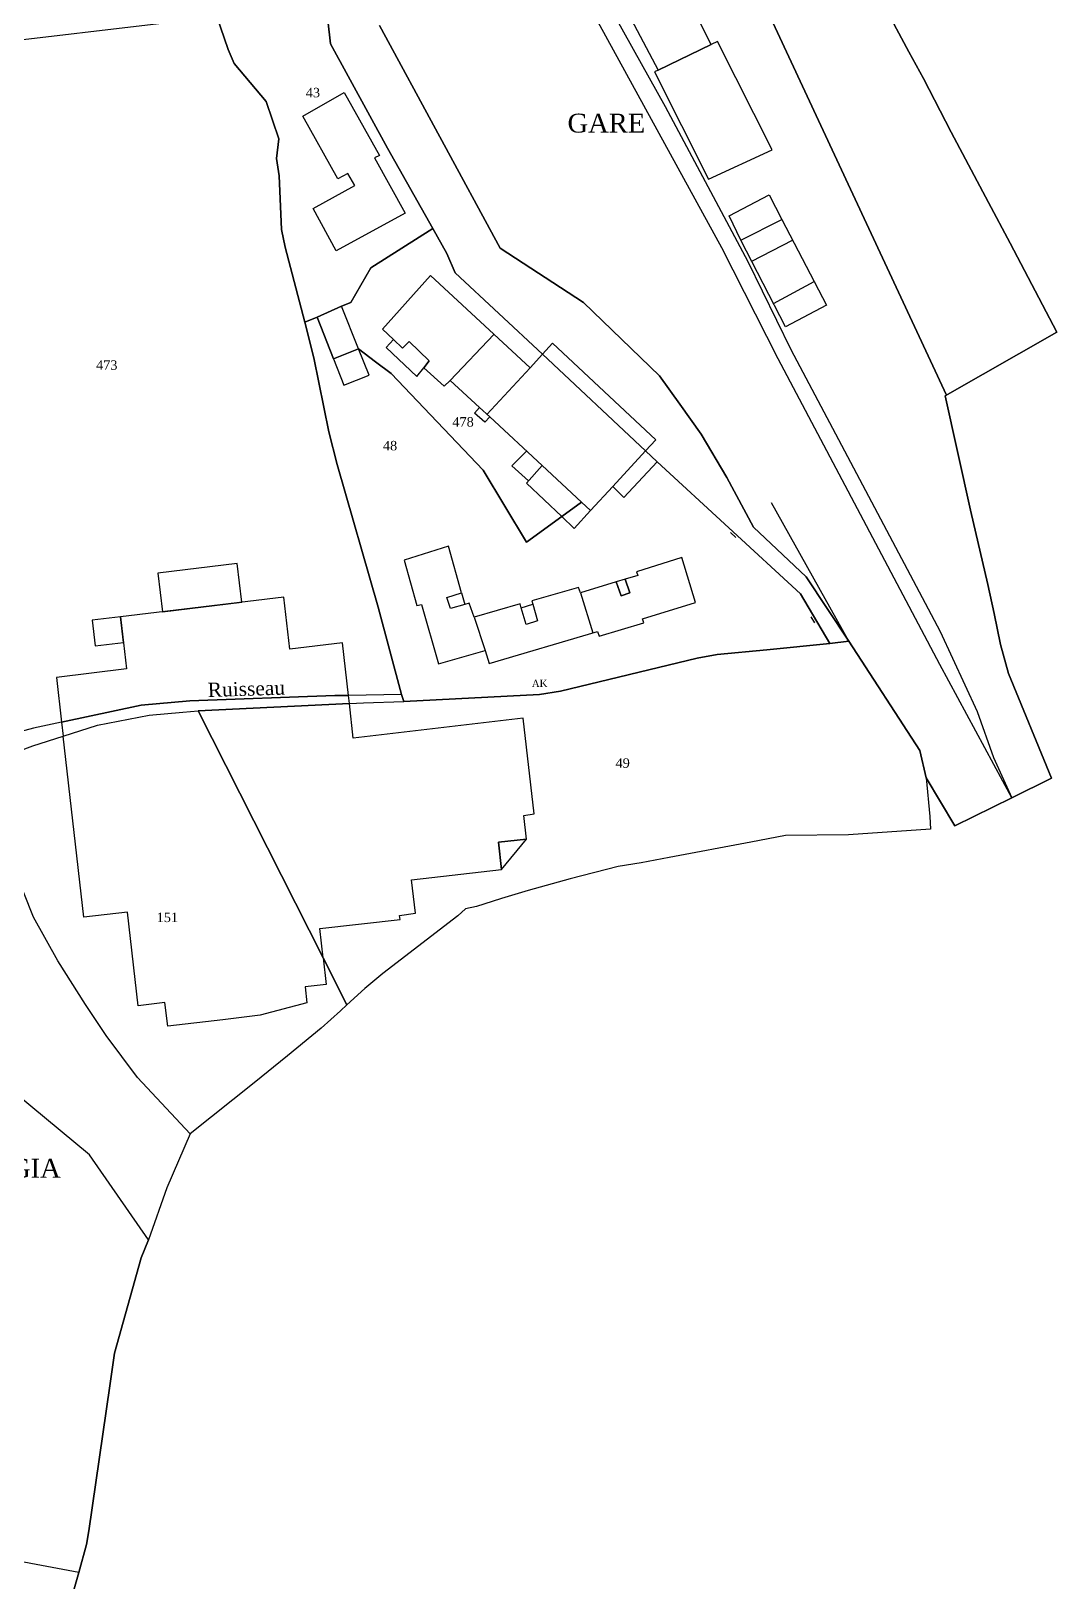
# Model space of a CAD drawing. Extents: x 1207496 to 1208323, y 6152740 to 6153721.
# Drawn here: x 1208105.9 to 1208323.1, y 6153068.9 to 6153397.5 of the extents above; entities that cross this region are included whole.
import ezdxf

# ---------------------------------------------------------------- set-up
doc = ezdxf.new("R2010")
doc.units = 0
doc.linetypes.add('CONTINU', pattern=[0])
doc.layers.get('0').update_dxf_attribs({"linetype": 'CONTINU'})
for name, color, linetype in [('1LIEUDIT', 7, 'CONTINU'), ('1PARCELLE', 7, 'CONTINU'), ('1SECTION', 7, 'CONTINU'), ('1SUBDSECT', 7, 'CONTINU'), ('1TRONFLUV', 7, 'CONTINU'), ('3BATIDUR', 7, 'CONTINU'), ('3BATILEGER', 7, 'CONTINU'), ('3CADB', 7, 'CONTINU'), ('3CHEMIN', 7, 'CONTINU'), ('3FISCLINE', 7, 'CONTINUOUS'), ('3GAZODUC', 7, 'CONTINU'), ('3LIEUDITTEX', 7, 'CONTINU'), ('3MURNONMI', 7, 'CONTINU'), ('3PARCELLETEX', 7, 'CONTINU'), ('3SNCF', 7, 'CONTINU'), ('3TRONFLUVTEX', 7, 'CONTINU')]:
    doc.layers.add(name, color=color, linetype=linetype)
doc.styles.get("Standard").update_dxf_attribs({"font": 'Times New Roman'})

# ---------------------------------------------------------------- blocks, each defined once
blk = doc.blocks.new('MURNOMI')
blk.add_line((-0.75, 0.5), (0.75, 0.5))
blk = doc.blocks.new('CADORDB')
blk.add_point((0, 0))

msp = doc.modelspace()

# ---------------------------------------------------------------- linework, layer by layer
at = {"layer": '1LIEUDIT'}
for points in [[(1208145.19, 6153400.57), (1208147.65, 6153393.54), (1208148.92, 6153390.62), (1208155.64, 6153382.57), (1208158.35, 6153374.65), (1208157.86, 6153370.47), (1208158.42, 6153366.78), (1208158.9, 6153355.41), (1208159.67, 6153351.71), (1208163.85, 6153335.78), (1208165.75, 6153328.25), (1208168.95, 6153312.58), (1208170.7, 6153305.63), (1208179.36, 6153275.42), (1208184.3, 6153256.91), (1208184.81, 6153255.41), (1208213.52, 6153256.95), (1208217.96, 6153257.64), (1208246.89, 6153264.59), (1208251.16, 6153265.36), (1208261.7, 6153266.38), (1208275.01, 6153267.74), (1208279.05, 6153268.19), (1208294.1, 6153245.03), (1208295.39, 6153239.27), (1208301.48, 6153229.09), (1208313.54, 6153235.06), (1208321.96, 6153239.23), (1208312.86, 6153261.38), (1208311.15, 6153267.48), (1208309.79, 6153274.1), (1208308.44, 6153280.24), (1208304.81, 6153296), (1208299.47, 6153320.2), (1208323.11, 6153333.7), (1208313.2, 6153352.56), (1208308.64, 6153361.12), (1208300.69, 6153376.02), (1208294.82, 6153387.38), (1208291.74, 6153393.09), (1208277.53, 6153419.63)], [(1208097.19, 6153242.63), (1208106.24, 6153246.07), (1208112.69, 6153248.1), (1208119.95, 6153250.39), (1208130.92, 6153252.57), (1208138.05, 6153253.21), (1208141.28, 6153253.48), (1208173.28, 6153255), (1208176.3, 6153255.15), (1208184.81, 6153255.41), (1208184.3, 6153256.91), (1208179.36, 6153275.42), (1208170.7, 6153305.63), (1208168.95, 6153312.58), (1208165.75, 6153328.25), (1208163.85, 6153335.78), (1208159.67, 6153351.71), (1208158.9, 6153355.41), (1208158.42, 6153366.78), (1208157.86, 6153370.47), (1208158.35, 6153374.65), (1208155.64, 6153382.57), (1208148.92, 6153390.62), (1208147.65, 6153393.54), (1208145.19, 6153400.57)], [(1208097.19, 6153242.63), (1208106.24, 6153246.07), (1208112.69, 6153248.1), (1208119.95, 6153250.39), (1208130.92, 6153252.57), (1208138.05, 6153253.21), (1208141.28, 6153253.48), (1208173.28, 6153255), (1208176.3, 6153255.15), (1208184.81, 6153255.41), (1208213.52, 6153256.95), (1208217.96, 6153257.64), (1208246.89, 6153264.59), (1208251.16, 6153265.36), (1208261.7, 6153266.38), (1208275.01, 6153267.74), (1208279.05, 6153268.19), (1208294.1, 6153245.03), (1208295.39, 6153239.27), (1208296.18, 6153231.05), (1208296.35, 6153228.4), (1208278.97, 6153227.2), (1208265.63, 6153227.05), (1208258.29, 6153225.61), (1208240.97, 6153222.36), (1208235.1, 6153221.28), (1208230.2, 6153220.46), (1208220.02, 6153217.88), (1208211.16, 6153215.39), (1208205.52, 6153213.69), (1208203.53, 6153213.1), (1208200.23, 6153211.98), (1208197.89, 6153211.55), (1208196.25, 6153210.06), (1208180.39, 6153197.84), (1208176.57, 6153194.63), (1208172.77, 6153191.19), (1208171.4, 6153189.91), (1208167.32, 6153186.22), (1208160.18, 6153180.36), (1208153.14, 6153174.68), (1208139.54, 6153163.85), (1208134.66, 6153152.43), (1208130.78, 6153141.39), (1208129.21, 6153137.61), (1208123.53, 6153117.41), (1208122.56, 6153110.47), (1208118.11, 6153079.73), (1208117.61, 6153076.87), (1208116.01, 6153070.9), (1208113.52, 6153062.3)]]:
    msp.add_lwpolyline(points, dxfattribs=at)
at = {"layer": '1PARCELLE'}
for points in [[(1208267.86, 6153437.64), (1208273.71, 6153426.9), (1208277.53, 6153419.63), (1208291.74, 6153393.09), (1208294.82, 6153387.38), (1208300.69, 6153376.02), (1208308.64, 6153361.12), (1208313.2, 6153352.56), (1208323.11, 6153333.7), (1208318.29, 6153330.94), (1208299.72, 6153320.34), (1208256.68, 6153412.82), (1208255.82, 6153415.04), (1208255.43, 6153417.07), (1208255.25, 6153418.94), (1208255.35, 6153420.91), (1208255.55, 6153422.79), (1208256.15, 6153424.48), (1208256.9, 6153426.17), (1208257.86, 6153427.7), (1208259.54, 6153429.97), (1208267.86, 6153437.64)], [(1208168.53, 6153405.14), (1208168.71, 6153399.75), (1208169.31, 6153394.75), (1208181.37, 6153372.64), (1208190.96, 6153355.61), (1208177.83, 6153347.32), (1208173.62, 6153339.96), (1208171.62, 6153339.15), (1208166.45, 6153336.86), (1208163.85, 6153335.78), (1208159.67, 6153351.71), (1208158.9, 6153355.41), (1208158.42, 6153366.78), (1208157.86, 6153370.47), (1208158.35, 6153374.65), (1208155.64, 6153382.57), (1208148.92, 6153390.62), (1208147.65, 6153393.54), (1208145.19, 6153400.57), (1208164.04, 6153402.72), (1208168.53, 6153405.14)], [(1208190.96, 6153355.61), (1208193.92, 6153350.34), (1208195.7, 6153346.28), (1208214.15, 6153328.99), (1208236, 6153308.51), (1208229.06, 6153300.96), (1208224.37, 6153295.87), (1208222.46, 6153297.63), (1208218.27, 6153294.61), (1208210.81, 6153289.22), (1208201.58, 6153304.45), (1208182.1, 6153324.93), (1208178.84, 6153327.4), (1208175.23, 6153330.15), (1208169.92, 6153328.01), (1208166.45, 6153336.86), (1208171.62, 6153339.15), (1208173.62, 6153339.96), (1208177.83, 6153347.32), (1208190.96, 6153355.61)], [(1208236, 6153308.51), (1208238.43, 6153306.24), (1208268.78, 6153278.26), (1208275.01, 6153267.74), (1208261.7, 6153266.38), (1208251.16, 6153265.36), (1208246.89, 6153264.59), (1208217.96, 6153257.64), (1208213.52, 6153256.95), (1208184.81, 6153255.41), (1208184.3, 6153256.91), (1208179.36, 6153275.42), (1208170.7, 6153305.63), (1208168.95, 6153312.58), (1208165.75, 6153328.25), (1208163.85, 6153335.78), (1208166.45, 6153336.86), (1208169.92, 6153328.01), (1208175.23, 6153330.15), (1208178.84, 6153327.4), (1208182.1, 6153324.93), (1208201.58, 6153304.45), (1208210.81, 6153289.22), (1208218.27, 6153294.61), (1208222.46, 6153297.63), (1208224.37, 6153295.87), (1208229.06, 6153300.96), (1208236, 6153308.51)], [(1208275.01, 6153267.74), (1208279.05, 6153268.19), (1208294.1, 6153245.03), (1208295.39, 6153239.27), (1208296.18, 6153231.05), (1208296.35, 6153228.4), (1208278.97, 6153227.2), (1208265.63, 6153227.05), (1208258.29, 6153225.61), (1208240.97, 6153222.36), (1208235.1, 6153221.28), (1208230.2, 6153220.46), (1208220.02, 6153217.88), (1208211.16, 6153215.39), (1208205.52, 6153213.69), (1208203.53, 6153213.1), (1208200.23, 6153211.98), (1208197.89, 6153211.55), (1208196.25, 6153210.06), (1208180.39, 6153197.84), (1208176.57, 6153194.63), (1208172.77, 6153191.19), (1208167.74, 6153201.13), (1208141.28, 6153253.48), (1208173.28, 6153255), (1208176.3, 6153255.15), (1208184.81, 6153255.41), (1208213.52, 6153256.95), (1208217.96, 6153257.64), (1208246.89, 6153264.59), (1208251.16, 6153265.36), (1208261.7, 6153266.38), (1208275.01, 6153267.74)], [(1208141.28, 6153253.48), (1208167.74, 6153201.13), (1208172.77, 6153191.19), (1208171.4, 6153189.91), (1208167.32, 6153186.22), (1208160.18, 6153180.36), (1208153.14, 6153174.68), (1208139.54, 6153163.85), (1208128.45, 6153175.81), (1208121.8, 6153184.66), (1208117.43, 6153191.22), (1208111.58, 6153200.48), (1208106.41, 6153209.77), (1208098.55, 6153229.34), (1208097.76, 6153235.81), (1208099.95, 6153237.11), (1208097.41, 6153241.08), (1208097.19, 6153242.63), (1208106.24, 6153246.07), (1208112.69, 6153248.1), (1208119.95, 6153250.39), (1208130.92, 6153252.57), (1208138.05, 6153253.21), (1208141.28, 6153253.48)], [(1208059.35, 6153144.97), (1208058.59, 6153136.65), (1208058.67, 6153106.02), (1208059.02, 6153080.35), (1208068.46, 6153077.85), (1208076.34, 6153075.17), (1208082, 6153072.84), (1208091.65, 6153067.82), (1208111.74, 6153056.65), (1208113.52, 6153062.3), (1208116.01, 6153070.9), (1208117.61, 6153076.87), (1208118.11, 6153079.73), (1208122.56, 6153110.47), (1208123.53, 6153117.41), (1208129.21, 6153137.61), (1208130.78, 6153141.39), (1208118.24, 6153159.38), (1208074.72, 6153195.46), (1208070.71, 6153198.53), (1208064.33, 6153182.27), (1208063.07, 6153174.82), (1208059.35, 6153144.97)]]:
    msp.add_lwpolyline(points, close=True, dxfattribs=at)
for points in [[(1208256.68, 6153412.82), (1208299.72, 6153320.34), (1208299.47, 6153320.2), (1208304.81, 6153296), (1208308.44, 6153280.24), (1208309.79, 6153274.1), (1208311.15, 6153267.48), (1208312.86, 6153261.38), (1208321.96, 6153239.23), (1208313.54, 6153235.06), (1208301.48, 6153229.09), (1208295.39, 6153239.27), (1208295.39, 6153239.27), (1208294.1, 6153245.03), (1208279.05, 6153268.19), (1208269.97, 6153281.84), (1208258.85, 6153292.4), (1208253.21, 6153302.86), (1208247.76, 6153312.07), (1208243.26, 6153318.42), (1208238.96, 6153324.41), (1208222.85, 6153339.95), (1208205.24, 6153351.45), (1208179.66, 6153398.67)], [(1208092.15, 6153394.23), (1208140.16, 6153399.94)], [(1208145.19, 6153400.57), (1208147.65, 6153393.54), (1208148.92, 6153390.62), (1208155.64, 6153382.57), (1208158.35, 6153374.65), (1208157.86, 6153370.47), (1208158.42, 6153366.78), (1208158.9, 6153355.41), (1208159.67, 6153351.71), (1208163.85, 6153335.78), (1208165.75, 6153328.25), (1208168.95, 6153312.58), (1208170.7, 6153305.63), (1208179.36, 6153275.42), (1208184.3, 6153256.91), (1208173.08, 6153256.73), (1208170.21, 6153256.68), (1208139.5, 6153255.55), (1208129.2, 6153254.67), (1208112.35, 6153251.07), (1208106.4, 6153249.8), (1208099.37, 6153247.85)], [(1208179.66, 6153398.67), (1208205.24, 6153351.45), (1208222.85, 6153339.95), (1208238.96, 6153324.41), (1208243.26, 6153318.42), (1208247.76, 6153312.07), (1208253.21, 6153302.86), (1208258.85, 6153292.4), (1208269.97, 6153281.84), (1208279.05, 6153268.19), (1208279.05, 6153268.19), (1208275.01, 6153267.74), (1208268.78, 6153278.26), (1208238.43, 6153306.24), (1208236, 6153308.51), (1208214.15, 6153328.99), (1208195.7, 6153346.28), (1208193.92, 6153350.34), (1208190.96, 6153355.61), (1208181.37, 6153372.64), (1208169.31, 6153394.75), (1208168.71, 6153399.75)]]:
    msp.add_lwpolyline(points, dxfattribs=at)
at = {"layer": '1SECTION'}
msp.add_lwpolyline([(1208277.53, 6153419.63), (1208291.74, 6153393.09), (1208294.82, 6153387.38), (1208300.69, 6153376.02), (1208308.64, 6153361.12), (1208313.2, 6153352.56), (1208323.11, 6153333.7), (1208299.47, 6153320.2), (1208304.81, 6153296), (1208308.44, 6153280.24), (1208309.79, 6153274.1), (1208311.15, 6153267.48), (1208312.86, 6153261.38), (1208321.96, 6153239.23), (1208313.54, 6153235.06), (1208301.48, 6153229.09), (1208295.39, 6153239.27), (1208296.18, 6153231.05), (1208296.35, 6153228.4), (1208278.97, 6153227.2), (1208265.63, 6153227.05), (1208258.29, 6153225.61), (1208240.97, 6153222.36), (1208235.1, 6153221.28), (1208230.2, 6153220.46), (1208220.02, 6153217.88), (1208211.16, 6153215.39), (1208205.52, 6153213.69), (1208203.53, 6153213.1), (1208200.23, 6153211.98), (1208197.89, 6153211.55), (1208196.25, 6153210.06), (1208180.39, 6153197.84), (1208176.57, 6153194.63), (1208172.77, 6153191.19), (1208171.4, 6153189.91), (1208167.32, 6153186.22), (1208160.18, 6153180.36), (1208153.14, 6153174.68), (1208139.54, 6153163.85), (1208134.66, 6153152.43), (1208134.66, 6153152.43), (1208130.78, 6153141.39), (1208129.21, 6153137.61), (1208123.53, 6153117.41), (1208122.56, 6153110.47), (1208118.11, 6153079.73), (1208117.61, 6153076.87), (1208116.01, 6153070.9), (1208113.52, 6153062.3)], dxfattribs=at)
at = {"layer": '1SUBDSECT'}
msp.add_lwpolyline([(1208277.53, 6153419.63), (1208291.74, 6153393.09), (1208294.82, 6153387.38), (1208300.69, 6153376.02), (1208308.64, 6153361.12), (1208313.2, 6153352.56), (1208323.11, 6153333.7), (1208299.47, 6153320.2), (1208304.81, 6153296), (1208308.44, 6153280.24), (1208309.79, 6153274.1), (1208311.15, 6153267.48), (1208312.86, 6153261.38), (1208321.96, 6153239.23), (1208313.54, 6153235.06), (1208301.48, 6153229.09), (1208295.39, 6153239.27), (1208296.18, 6153231.05), (1208296.35, 6153228.4), (1208278.97, 6153227.2), (1208265.63, 6153227.05), (1208258.29, 6153225.61), (1208240.97, 6153222.36), (1208235.1, 6153221.28), (1208230.2, 6153220.46), (1208220.02, 6153217.88), (1208211.16, 6153215.39), (1208205.52, 6153213.69), (1208203.53, 6153213.1), (1208200.23, 6153211.98), (1208197.89, 6153211.55), (1208196.25, 6153210.06), (1208180.39, 6153197.84), (1208176.57, 6153194.63), (1208172.77, 6153191.19), (1208171.4, 6153189.91), (1208167.32, 6153186.22), (1208160.18, 6153180.36), (1208153.14, 6153174.68), (1208139.54, 6153163.85), (1208134.66, 6153152.43), (1208134.66, 6153152.43), (1208130.78, 6153141.39), (1208129.21, 6153137.61), (1208123.53, 6153117.41), (1208122.56, 6153110.47), (1208118.11, 6153079.73), (1208117.61, 6153076.87), (1208116.01, 6153070.9), (1208113.52, 6153062.3)], dxfattribs=at)
at = {"layer": '1TRONFLUV'}
msp.add_lwpolyline([(1208173.08, 6153256.73), (1208170.21, 6153256.68), (1208139.5, 6153255.55), (1208129.2, 6153254.67), (1208112.35, 6153251.07), (1208106.4, 6153249.8), (1208099.37, 6153247.85), (1208096.65, 6153246.33), (1208097.19, 6153242.63), (1208106.24, 6153246.07), (1208112.69, 6153248.1), (1208119.95, 6153250.39), (1208130.92, 6153252.57), (1208138.05, 6153253.21), (1208141.28, 6153253.48), (1208173.28, 6153255), (1208176.3, 6153255.15), (1208184.81, 6153255.41), (1208184.3, 6153256.91), (1208173.08, 6153256.73)], close=True, dxfattribs=at)
at = {"layer": '3BATIDUR'}
for points in [[(1208243.02, 6153408.34), (1208231.68, 6153402.4), (1208238.67, 6153389.21), (1208249.91, 6153394.61), (1208243.02, 6153408.34)], [(1208249.33, 6153366.12), (1208262.79, 6153372.27), (1208251.22, 6153395.23), (1208249.91, 6153394.61), (1208238.67, 6153389.21), (1208237.86, 6153388.82), (1208249.33, 6153366.12)], [(1208163.45, 6153379.43), (1208172.19, 6153384.45), (1208179.66, 6153371.1), (1208178.63, 6153370.6), (1208185.13, 6153358.86), (1208170.49, 6153350.92), (1208165.64, 6153359.85), (1208174.41, 6153364.77), (1208172.97, 6153367.26), (1208170.86, 6153366.13), (1208163.45, 6153379.43)], [(1208256.17, 6153353.15), (1208264.83, 6153357.55), (1208274.28, 6153339.39), (1208265.61, 6153334.84), (1208256.17, 6153353.15)], [(1208194.65, 6153323.45), (1208200.86, 6153317.69), (1208202.99, 6153315.71), (1208214.1, 6153305.4), (1208222.46, 6153297.63), (1208224.37, 6153295.87), (1208229.06, 6153300.96), (1208236, 6153308.51), (1208214.15, 6153328.99), (1208211.54, 6153326.12), (1208190.43, 6153345.68), (1208180.29, 6153334.31), (1208182.66, 6153332.09), (1208184.55, 6153330.32), (1208185.95, 6153331.72), (1208190.21, 6153327.57), (1208189.07, 6153326.13), (1208193.36, 6153322.24), (1208194.65, 6153323.45)], [(1208175.23, 6153330.15), (1208171.62, 6153339.15), (1208166.45, 6153336.86), (1208169.92, 6153328.01), (1208175.23, 6153330.15)], [(1208172.1, 6153322.44), (1208177.45, 6153324.59), (1208175.23, 6153330.15), (1208169.92, 6153328.01), (1208172.1, 6153322.44)], [(1208189.07, 6153326.13), (1208190.21, 6153327.57), (1208185.95, 6153331.72), (1208184.55, 6153330.32), (1208182.66, 6153332.09), (1208181.07, 6153330.42), (1208187.59, 6153324.3), (1208189.07, 6153326.13)], [(1208200.86, 6153317.69), (1208202.99, 6153315.71), (1208201.98, 6153314.6), (1208199.81, 6153316.53), (1208200.86, 6153317.69)], [(1208214.1, 6153305.4), (1208222.46, 6153297.63), (1208218.27, 6153294.61), (1208210.8, 6153301.71), (1208214.1, 6153305.4)], [(1208220.91, 6153292.1), (1208218.27, 6153294.61), (1208222.46, 6153297.63), (1208224.37, 6153295.87), (1208220.91, 6153292.1)], [(1208231.68, 6153281.34), (1208232.7, 6153278.43), (1208230.83, 6153277.8), (1208229.77, 6153280.76), (1208222.2, 6153278.46), (1208221.83, 6153279.62), (1208211.91, 6153276.79), (1208212.13, 6153276.04), (1208213.15, 6153272.53), (1208210.7, 6153271.77), (1208209.67, 6153275.26), (1208209.43, 6153276.13), (1208199.7, 6153273.3), (1208198.63, 6153276.26), (1208197.7, 6153275.99), (1208194.68, 6153275.11), (1208193.94, 6153277.48), (1208197.02, 6153278.46), (1208194.24, 6153288.32), (1208184.89, 6153285.35), (1208187.6, 6153275.76), (1208188.52, 6153275.98), (1208192.14, 6153263.45), (1208202.02, 6153266.24), (1208202.88, 6153263.49), (1208225.79, 6153270.25), (1208226.2, 6153269.28), (1208235.61, 6153272.1), (1208235.37, 6153272.92), (1208246.57, 6153276.42), (1208243.71, 6153285.92), (1208234.09, 6153282.88), (1208234.33, 6153282.14), (1208231.68, 6153281.34)], [(1208111.27, 6153260.54), (1208112.35, 6153251.07), (1208129.2, 6153254.67), (1208139.5, 6153255.55), (1208170.21, 6153256.68), (1208173.08, 6153256.73), (1208171.82, 6153267.88), (1208160.64, 6153266.55), (1208159.4, 6153277.56), (1208124.82, 6153273.38), (1208126.07, 6153262.33), (1208111.27, 6153260.54)], [(1208173.08, 6153256.73), (1208170.21, 6153256.68), (1208139.5, 6153255.55), (1208129.2, 6153254.67), (1208112.35, 6153251.07), (1208112.69, 6153248.1), (1208119.95, 6153250.39), (1208130.92, 6153252.57), (1208138.05, 6153253.21), (1208141.28, 6153253.48), (1208173.28, 6153255), (1208173.08, 6153256.73)], [(1208205.52, 6153219.86), (1208204.83, 6153225.62), (1208210.77, 6153226.27), (1208210.23, 6153231.31), (1208212.44, 6153231.63), (1208210.11, 6153251.91), (1208174.11, 6153247.7), (1208173.28, 6153255), (1208141.28, 6153253.48), (1208167.74, 6153201.13), (1208167.04, 6153207.35), (1208184.03, 6153209.26), (1208183.88, 6153210.13), (1208187.27, 6153210.59), (1208186.45, 6153217.63), (1208205.52, 6153219.86)], [(1208146.49, 6153188.03), (1208134.83, 6153186.64), (1208134.21, 6153191.7), (1208128.55, 6153191), (1208126.33, 6153210.79), (1208117.08, 6153209.72), (1208112.69, 6153248.1), (1208119.95, 6153250.39), (1208130.92, 6153252.57), (1208138.05, 6153253.21), (1208141.28, 6153253.48), (1208167.74, 6153201.13), (1208168.38, 6153195.52), (1208163.9, 6153195.01), (1208164.3, 6153191.61), (1208154.38, 6153188.97), (1208146.49, 6153188.03)]]:
    msp.add_lwpolyline(points, close=True, dxfattribs=at)
at = {"layer": '3BATILEGER'}
for points in [[(1208238.19, 6153310.89), (1208216.27, 6153331.32), (1208214.15, 6153328.99), (1208236, 6153308.51), (1208238.19, 6153310.89)], [(1208229.06, 6153300.96), (1208236, 6153308.51), (1208238.43, 6153306.24), (1208231.43, 6153298.67), (1208229.06, 6153300.96)], [(1208149.5, 6153284.67), (1208132.74, 6153282.64), (1208133.73, 6153274.46), (1208150.49, 6153276.48), (1208149.5, 6153284.67)], [(1208231.68, 6153281.34), (1208229.77, 6153280.76), (1208230.83, 6153277.8), (1208232.7, 6153278.43), (1208231.68, 6153281.34)], [(1208197.7, 6153275.99), (1208194.68, 6153275.11), (1208193.94, 6153277.48), (1208197.02, 6153278.46), (1208197.7, 6153275.99)], [(1208212.13, 6153276.04), (1208213.15, 6153272.53), (1208210.7, 6153271.77), (1208209.67, 6153275.26), (1208212.13, 6153276.04)], [(1208119.45, 6153267.25), (1208125.43, 6153267.96), (1208124.82, 6153273.38), (1208118.79, 6153272.65), (1208119.45, 6153267.25)], [(1208205.52, 6153219.86), (1208210.77, 6153226.27), (1208204.83, 6153225.62), (1208205.52, 6153219.86)]]:
    msp.add_lwpolyline(points, close=True, dxfattribs=at)
at = {"layer": '3CHEMIN'}
msp.add_lwpolyline([(1208279.05, 6153268.19), (1208262.69, 6153297.55)], dxfattribs=at)
at = {"layer": '3FISCLINE'}
for points in [[(1208256.17, 6153353.15), (1208253.68, 6153358.31), (1208262.2, 6153362.75), (1208264.83, 6153357.55)], [(1208258.47, 6153348.7), (1208267.1, 6153353.17)], [(1208263.08, 6153339.76), (1208271.67, 6153344.39)], [(1208194.65, 6153323.45), (1208203.89, 6153333.21)], [(1208202.42, 6153316.24), (1208211.54, 6153326.12)], [(1208211.19, 6153302.15), (1208207.71, 6153305.33), (1208210.76, 6153308.49)], [(1208222.2, 6153278.46), (1208224.84, 6153269.97)], [(1208199.7, 6153273.3), (1208202.02, 6153266.24)]]:
    msp.add_lwpolyline(points, dxfattribs=at)
at = {"layer": '3GAZODUC'}
msp.add_lwpolyline([(1208116.01, 6153070.9), (1208095.27, 6153074.78), (1208064.06, 6153080.84), (1208019.02, 6153090.12), (1208013.69, 6153090.97), (1207892.9, 6153081.54), (1207888.92, 6153080.91), (1207884.75, 6153076.53)], dxfattribs=at)
at = {"layer": '3SNCF'}
msp.add_lwpolyline([(1208075.98, 6153683.67), (1208079.19, 6153675.85), (1208090.04, 6153658.06), (1208094.11, 6153651.4), (1208109.54, 6153622.4), (1208147.75, 6153551.32), (1208177.4, 6153497.31), (1208199.71, 6153456.01), (1208226.22, 6153406.48), (1208240.12, 6153381.5), (1208257.68, 6153348.68), (1208266.74, 6153329.99), (1208298.4, 6153270.28), (1208306.21, 6153253.35), (1208309.7, 6153243.6), (1208313.54, 6153235.06), (1208298.31, 6153263.27), (1208264.08, 6153328), (1208252.14, 6153351.56), (1208222.36, 6153405.98), (1208183.15, 6153478.54), (1208149.48, 6153540.49), (1208105.19, 6153622.18), (1208079.19, 6153675.85)], dxfattribs=at)

# ---------------------------------------------------------------- block references
at = {"layer": '3CADB'}
msp.add_blockref('CADORDB', (1208203.89, 6153333.21), dxfattribs=at)
at = {"layer": '3MURNONMI'}
for p, rotation in [((1208254.87, 6153291.08), 137.3), ((1208271.91, 6153272.97), 120.6)]:
    msp.add_blockref('MURNOMI', p, dxfattribs=dict(at, rotation=rotation))

# ---------------------------------------------------------------- texts
at = {"layer": '3LIEUDITTEX'}
for s, p in [('GARE', (1208219.47, 6153375.96)), ('QUERRAGGIA', (1208072.23, 6153154.57))]:
    msp.add_text(s, height=4, dxfattribs=at).set_placement(p)
at = {"layer": '3PARCELLETEX'}
for s, p in [('43', (1208164.06, 6153383.43)), ('473', (1208119.65, 6153325.7)), ('478', (1208195.09, 6153313.67)), ('48', (1208180.38, 6153308.64)), ('49', (1208229.64, 6153241.4)), ('151', (1208132.47, 6153208.71))]:
    msp.add_text(s, height=2, dxfattribs=at).set_placement(p)
at = {"layer": '3SECTIONTEX'}
msp.add_text('AK', height=1.5, dxfattribs=at).set_placement((1208211.93, 6153258.54))
at = {"layer": '3TRONFLUVTEX'}
msp.add_text('Ruisseau', height=3, rotation=1.8, dxfattribs=at).set_placement((1208143.34, 6153256.39))

doc.saveas('drawing.dxf')
